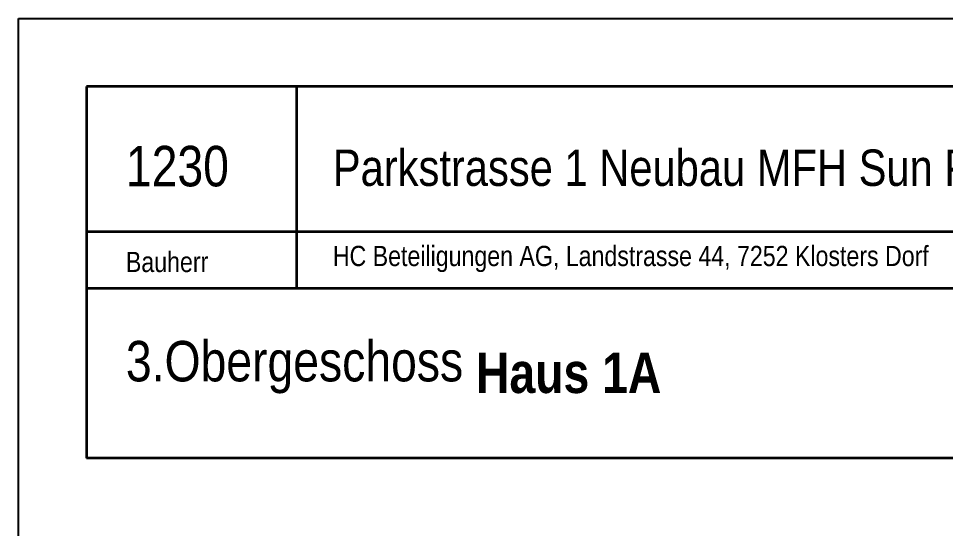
# Model space of a CAD drawing. Header units: centimetres. Extents: x 0.3 to 84.3, y 0.3 to 59.7.
# Drawn here: x 0.3 to 11.76, y 53.39 to 59.7 of the extents above; entities that cross this region are included whole.
import ezdxf

# ---------------------------------------------------------------- set-up
doc = ezdxf.new("R2010")
doc.units = ezdxf.units.CM
doc.linetypes.add('AUSGEZOGEN', pattern=[0])
doc.layers.add('Plankopf', color=7, linetype='AUSGEZOGEN', lineweight=25)
doc.styles.add('ARIALNARROW', font='ARIALN.TTF')

msp = doc.modelspace()

# ---------------------------------------------------------------- linework, layer by layer
at = {"layer": 'Plankopf', "color": 7, "linetype": 'AUSGEZOGEN', "lineweight": 25}
for p, q in [((0.3, 0.3), (0.3, 59.7)), ((0.3, 59.7), (84.3, 59.7))]:
    msp.add_line(p, q, dxfattribs=at)
at = {"layer": 'Plankopf', "color": 7, "linetype": 'AUSGEZOGEN', "lineweight": 35}
for p, q in [((20.44, 58.86), (1.14, 58.86)), ((1.14, 58.86), (1.14, 54.26)), ((3.74, 56.36), (3.74, 58.86)), ((20.44, 57.06), (1.14, 57.06)), ((20.44, 56.36), (1.14, 56.36)), ((20.44, 54.26), (1.14, 54.26))]:
    msp.add_line(p, q, dxfattribs=at)

# ---------------------------------------------------------------- texts
at = {"layer": 'Plankopf', "color": 7, "linetype": 'AUSGEZOGEN', "lineweight": 100, "attachment_point": 7, "style": 'ARIALNARROW'}
for s, insert, char_height, width in [('1230', (1.628, 57.617), 0.5, 0.25), ('Parkstrasse\\~1\\~Neubau\\~MFH\\~Sun\\~Park\\~Davos', (4.187, 57.623), 0.45, 0.225), ('3.Obergeschoss\\~', (1.628, 55.06), 0.5, 0.25), ('\\fArial Narrow|i0|b1|c0|p0;Haus\\~1A', (5.958, 55.06), 0.5, 0.25)]:
    msp.add_mtext(s, dxfattribs=dict(at, insert=insert, char_height=char_height, width=width))
at = {"layer": 'Plankopf', "color": 7, "linetype": 'AUSGEZOGEN', "lineweight": 50, "char_height": 0.25, "width": 0.125, "attachment_point": 7, "style": 'ARIALNARROW'}
for s, insert in [('HC\\~Beteiligungen\\~AG,\\~Landstrasse\\~44,\\~7252\\~Klosters\\~Dorf', (4.187, 56.562)), ('Bauherr', (1.628, 56.56))]:
    msp.add_mtext(s, dxfattribs=dict(at, insert=insert))

doc.saveas('drawing.dxf')
